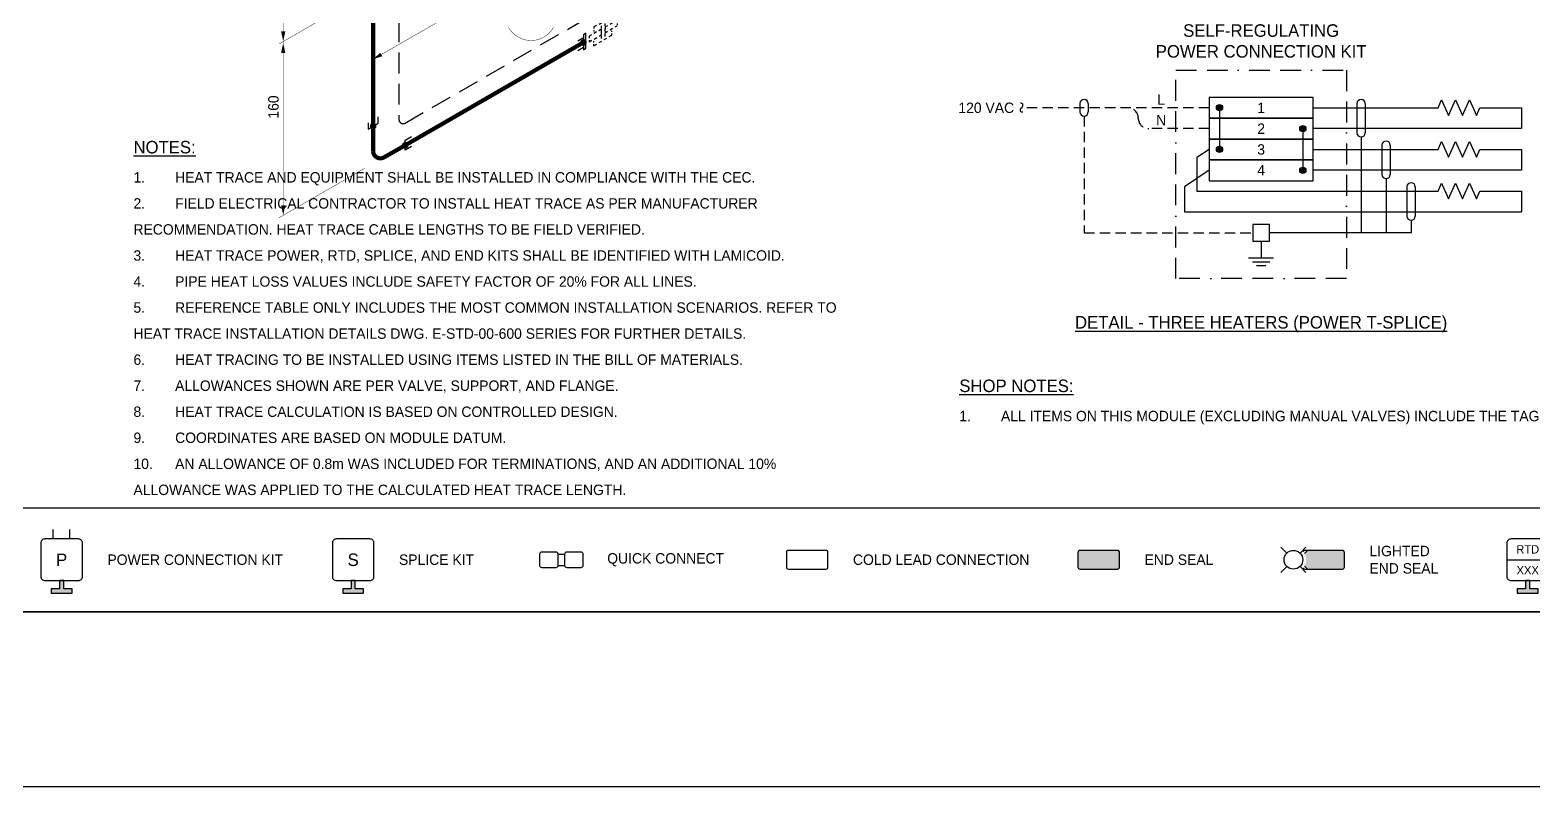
# Model space of a CAD drawing. Extents: x 0 to 844, y -42 to 494.
# Drawn here: x 182.4 to 543.3, y -42 to 139.7 of the extents above; entities that cross this region are included whole.
import ezdxf
from ezdxf.enums import TextEntityAlignment as Align

# ---------------------------------------------------------------- set-up
doc = ezdxf.new("R2010")
doc.units = 0
doc.header["$LTSCALE"] = 10
doc.header["$MEASUREMENT"] = 0
for name, pattern in [('BORDER', [1.75, 0.5, -0.25, 0.5, -0.25, 0, -0.25]), ('DASHED', [0.75, 0.5, -0.25]), ('HIDDEN', [0.375, 0.25, -0.125])]:
    doc.linetypes.add(name, pattern=pattern)
doc.layers.get('Defpoints').update_dxf_attribs({"color": 9})
for name, color, linetype in [('DIMENSION', 2, 'Continuous'), ('E1', 1, 'Continuous'), ('EQUIP ENCL', 7, 'BORDER'), ('FWIRE-1', 1, 'HIDDEN'), ('HEAT_TRACE', 3, 'DASHED'), ('PIPE', 7, 'Continuous'), ('SYMBOL-3', 3, 'Continuous'), ('TABLE-1', 1, 'Continuous'), ('TEXT-2', 2, 'Continuous'), ('TEXT2', 40, 'Continuous'), ('TITLE', 7, 'Continuous'), ('WELDS', 7, 'Continuous'), ('Wipeout', 7, 'Continuous'), ('WIRE-1', 1, 'Continuous')]:
    doc.layers.add(name, color=color, linetype=linetype)
doc.styles.add('framdcn', font='', dxfattribs={"height": 2.4})
doc.styles.add('Scovan Elec', font='')
doc.styles.get("Standard").update_dxf_attribs({"font": ''})
doc.styles.get('framdcn').set_extended_font_data('Franklin Gothic Medium Cond')
doc.styles.get('Scovan Elec').set_extended_font_data('Franklin Gothic Medium Cond')
doc.styles.get('Standard').set_extended_font_data('Franklin Gothic Medium Cond')

# ---------------------------------------------------------------- blocks, each defined once
blk = doc.blocks.new('*U176')
at = {"layer": 'TEXT-2', "insert": (1, 3), "char_height": 2.5, "attachment_point": 7, "style": 'Scovan Elec'}
blk.add_mtext_dynamic_manual_height_columns('\\pxsm1.5;{\\H1.2x;\\LNOTES:\\P\\pi-3,l3,s*,t3;}1.^IHEAT TRACE AND EQUIPMENT SHALL BE INSTALLED IN COMPLIANCE WITH THE CEC.\\P2.^IFIELD ELECTRICAL CONTRACTOR TO INSTALL HEAT TRACE AS PER MANUFACTURER RECOMMENDATION. HEAT TRACE CABLE LENGTHS TO BE FIELD VERIFIED.\\P3.^IHEAT TRACE POWER, RTD, SPLICE, AND END KITS SHALL BE IDENTIFIED WITH LAMICOID.\\P4.^IPIPE HEAT LOSS VALUES INCLUDE SAFETY FACTOR OF 20% FOR ALL LINES.\\P5.^IREFERENCE TABLE ONLY INCLUDES THE MOST COMMON INSTALLATION SCENARIOS. REFER TO HEAT TRACE INSTALLATION DETAILS DWG. E-STD-00-600 SERIES FOR FURTHER DETAILS.\\P6.^IHEAT TRACING TO BE INSTALLED USING ITEMS LISTED IN THE BILL OF MATERIALS.\\P7.^IALLOWANCES SHOWN ARE PER VALVE, SUPPORT, AND FLANGE.\\P8.^IHEAT TRACE CALCULATION IS BASED ON CONTROLLED DESIGN.\\P9.^ICOORDINATES ARE BASED ON MODULE DATUM.\\P10.^IAN ALLOWANCE OF 0.8m WAS INCLUDED FOR TERMINATIONS, AND AN ADDITIONAL 10% ALLOWANCE WAS APPLIED TO THE CALCULATED HEAT TRACE LENGTH.', width=175, gutter_width=10, heights=[0], dxfattribs=at)
blk = doc.blocks.new('*U14')
at = {"layer": 'SYMBOL-3'}
h = blk.add_hatch(color=256, dxfattribs=at)
h.dxf.hatch_style = 1
h.paths.add_polyline_path([(434.5, 56.79, 0.414214), (434, 56.29), (434, 52.79, 0.414214), (434.5, 52.29), (443.5, 52.29, 0.414214), (444, 52.79), (444, 56.29, 0.414214), (443.5, 56.79)])
h = blk.add_hatch(color=256, dxfattribs=at)
h.dxf.hatch_style = 1
h.paths.add_polyline_path([(489.13, 56.79), (488.39, 56.05), (488.58, 55.66), (488.7, 55.29), (488.77, 54.92), (488.79, 54.54), (488.77, 54.15), (488.7, 53.78), (488.58, 53.42), (488.39, 53.02), (489.13, 52.29), (497.5, 52.29, 0.414214), (498, 52.79), (498, 56.29, 0.414214), (497.5, 56.79)])
h = blk.add_hatch(color=256, dxfattribs=at)
h.dxf.hatch_style = 1
h.paths.add_polyline_path([(190.5, 47.54), (190.5, 49.54), (189.5, 49.54), (189.5, 47.54), (187.5, 47.54), (187.5, 46.54), (192.5, 46.54), (192.5, 47.54)])
h = blk.add_hatch(color=256, dxfattribs=at)
h.dxf.hatch_style = 1
h.paths.add_polyline_path([(259.5, 47.54), (257.5, 47.54), (257.5, 46.54), (262.5, 46.54), (262.5, 47.54), (260.5, 47.54), (260.5, 49.54), (259.5, 49.54)])
h = blk.add_hatch(color=256, dxfattribs=at)
h.dxf.hatch_style = 1
h.paths.add_polyline_path([(541.5, 47.54), (539.5, 47.54), (539.5, 46.54), (544.5, 46.54), (544.5, 47.54), (542.5, 47.54), (542.5, 49.54), (541.5, 49.54)])
at = {"layer": 'Defpoints'}
for points in [[(434, 56.29), (434, 52.79, 0.414214), (434.5, 52.29), (443.5, 52.29, 0.414214), (444, 52.79), (444, 56.29, 0.414214), (443.5, 56.79), (434.5, 56.79, 0.414214)], [(488, 56.29), (488, 52.79, 0.414214), (488.5, 52.29), (497.5, 52.29, 0.414214), (498, 52.79), (498, 56.29, 0.414214), (497.5, 56.79), (488.5, 56.79, 0.414214)]]:
    blk.add_lwpolyline(points, format="xyb", close=True, dxfattribs=at)
for points in [[(189.5, 49.54), (189.5, 47.54), (187.5, 47.54), (187.5, 46.54), (192.5, 46.54), (192.5, 47.54), (190.5, 47.54), (190.5, 49.54)], [(259.5, 49.54), (259.5, 47.54), (257.5, 47.54), (257.5, 46.54), (262.5, 46.54), (262.5, 47.54), (260.5, 47.54), (260.5, 49.54)], [(541.5, 49.54), (541.5, 47.54), (539.5, 47.54), (539.5, 46.54), (544.5, 46.54), (544.5, 47.54), (542.5, 47.54), (542.5, 49.54)]]:
    blk.add_lwpolyline(points, close=True, dxfattribs=at)
at = {"layer": 'SYMBOL-3'}
for p, q in [((188, 59.81), (188, 61.81)), ((192, 59.81), (192, 61.81)), ((309.23, 55.88), (310.77, 55.88)), ((537, 54.54), (547, 54.54)), ((309.23, 53.19), (310.77, 53.19))]:
    blk.add_line(p, q, dxfattribs=at)
for points in [[(185, 58.54), (185, 50.54, 0.414214), (186, 49.54), (194, 49.54, 0.414214), (195, 50.54), (195, 58.54, 0.414214), (194, 59.54), (186, 59.54, 0.414214)], [(255, 58.54), (255, 50.54, 0.414214), (256, 49.54), (264, 49.54, 0.414214), (265, 50.54), (265, 58.54, 0.414214), (264, 59.54), (256, 59.54, 0.414214)], [(537, 58.54), (537, 50.54, 0.414214), (538, 49.54), (546, 49.54, 0.414214), (547, 50.54), (547, 58.54, 0.414214), (546, 59.54), (538, 59.54, 0.414214)], [(305.27, 52.69), (308.73, 52.69, 0.414214), (309.23, 53.19), (309.23, 55.88, 0.414214), (308.73, 56.38), (305.27, 56.38, 0.414214), (304.77, 55.88), (304.77, 53.19, 0.414214)], [(311.27, 52.69), (314.73, 52.69, 0.414214), (315.23, 53.19), (315.23, 55.88, 0.414214), (314.73, 56.38), (311.27, 56.38, 0.414214), (310.77, 55.88), (310.77, 53.19, 0.414214)], [(364, 56.29), (364, 52.79, 0.414214), (364.5, 52.29), (373.5, 52.29, 0.414214), (374, 52.79), (374, 56.29, 0.414214), (373.5, 56.79), (364.5, 56.79, 0.414214)]]:
    blk.add_lwpolyline(points, format="xyb", close=True, dxfattribs=at)
at = {"layer": 'TABLE-1'}
blk.add_lwpolyline([(0, 67.04), (843.77, 67.04)], dxfattribs=at)
at = {"layer": 'TEXT-2'}
for s, height, p in [('RTD', 2, (542, 57.04)), ('P', 3, (190, 54.54)), ('S', 3, (260, 54.54)), ('XXX', 2, (542, 52.04))]:
    blk.add_text(s, height=height, rotation=360, dxfattribs=at).set_placement(p, align=Align.MIDDLE)
at = {"layer": 'TEXT-2', "char_height": 2.5, "attachment_point": 4, "style": 'Scovan Elec'}
for s, insert in [('LIGHTED\\PEND SEAL', (504, 54.54)), ('POWER CONNECTION KIT', (201, 54.54)), ('SPLICE KIT', (271, 54.54)), ('QUICK CONNECT', (321, 54.54)), ('COLD LEAD CONNECTION', (380, 54.54)), ('END SEAL', (450, 54.54))]:
    blk.add_mtext(s, dxfattribs=dict(at, insert=insert))
blk.add_wipeout([(485.56, 57.57), (485.18, 57.53), (484.81, 57.43), (484.45, 57.29), (484.12, 57.11), (483.81, 56.88), (483.53, 56.62), (483.29, 56.32), (483.08, 56), (482.92, 55.66), (482.8, 55.29), (482.73, 54.92), (482.71, 54.54), (482.73, 54.15), (482.8, 53.78), (482.92, 53.42), (483.08, 53.07), (483.29, 52.75), (483.53, 52.45), (483.81, 52.19), (484.12, 51.97), (484.45, 51.78), (484.81, 51.64), (485.18, 51.55), (485.56, 51.5), (485.94, 51.5), (486.32, 51.55), (486.69, 51.64), (487.05, 51.78), (487.38, 51.97), (487.69, 52.19), (487.97, 52.45), (488.21, 52.75), (488.42, 53.07), (488.58, 53.42), (488.7, 53.78), (488.77, 54.15), (488.79, 54.54), (488.77, 54.92), (488.7, 55.29), (488.58, 55.66), (488.42, 56), (488.21, 56.32), (487.97, 56.62), (487.69, 56.88), (487.38, 57.11), (487.05, 57.29), (486.69, 57.43), (486.32, 57.53), (485.94, 57.57)]).dxf.layer = 'Wipeout'
at = {"layer": 'Defpoints'}
for p, q in [((489.13, 56.79), (488.39, 56.04)), ((488.39, 53.03), (489.13, 52.29))]:
    blk.add_line(p, q, dxfattribs=at)
at = {"layer": 'SYMBOL-3', "color": 2}
for p, q in [((482.74, 57.55), (484.16, 56.13)), ((488.76, 57.55), (487.34, 56.13)), ((484.16, 52.94), (482.74, 51.52)), ((487.34, 52.94), (488.76, 51.52))]:
    blk.add_line(p, q, dxfattribs=at)
blk.add_circle((485.75, 54.54), 2.25, dxfattribs=at)
blk = doc.blocks.new('ShopNotes')
at = {"layer": 'TEXT-2', "insert": (1, 3), "char_height": 2.5, "attachment_point": 7, "style": 'Scovan Elec'}
blk.add_mtext_dynamic_manual_height_columns('\\pxsm1.5;{\\H1.2x;\\LSHOP NOTES:\\P\\pi-3,l3,s*,t3;}1.^IALL ITEMS ON THIS MODULE (EXCLUDING MANUAL VALVES) INCLUDE THE TAG PREFIX XXXX.', width=175, gutter_width=10, heights=[0], dxfattribs=at)
blk = doc.blocks.new('block48')
at = {"layer": 'PIPE', "linetype": 'ByBlock', "const_width": 1, "flags": 128}
blk.add_lwpolyline([(0, -44.9), (0, 0)], dxfattribs=at)
at = {"flags": 1}
for tag in ['Tag', 'UCI', 'Pipe Ref', 'Description', 'Key']:
    blk.add_attdef(tag, (0, 0), '', height=1, dxfattribs=at)
blk = doc.blocks.new('block49')
at = {"layer": 'PIPE', "linetype": 'ByBlock', "flags": 128}
for points in [[(-0.53, 6.7), (-0.53, 8.2)], [(-2.93, 6.8), (-2.93, 5.3)], [(-2.93, 5.3), (-0.53, 6.7)], [(5.97, 2.6), (7.47, 3.5)], [(5.97, 0.2), (5.97, 2.6)], [(7.47, 1.1), (5.97, 0.2)]]:
    blk.add_lwpolyline(points, dxfattribs=at)
at = {"layer": 'PIPE', "linetype": 'ByBlock', "const_width": 1, "flags": 128}
for points in [[(-1.73, 0), (-1.73, 6)], [(0.87, -1.5), (0.59, -1.63), (0.3, -1.71), (0, -1.73), (-0.3, -1.71), (-0.59, -1.63), (-0.87, -1.5), (-1.11, -1.33), (-1.33, -1.11), (-1.5, -0.87), (-1.63, -0.59), (-1.71, -0.3), (-1.73, 0)], [(5.97, 1.4), (0.87, -1.5)]]:
    blk.add_lwpolyline(points, dxfattribs=at)
at = {"flags": 1}
for tag in ['Tag', 'UCI', 'Pipe Ref', 'Description', 'Key']:
    blk.add_attdef(tag, (0, 0), '', height=1, dxfattribs=at)
blk = doc.blocks.new('block50')
at = {"layer": 'PIPE', "linetype": 'ByBlock', "const_width": 1, "flags": 128}
blk.add_lwpolyline([(42.8, 24.7), (0, 0)], dxfattribs=at)
at = {"flags": 1}
for tag in ['Tag', 'UCI', 'Pipe Ref', 'Description', 'Key']:
    blk.add_attdef(tag, (0, 0), '', height=1, dxfattribs=at)
blk = doc.blocks.new('block51')
at = {"layer": 'PIPE', "linetype": 'ByBlock', "flags": 128}
for points in [[(0, 1.1), (-1.4, 0.3)], [(0.6, 2.2), (0, 1.8)], [(0, 1.8), (0, 0)], [(0, 0), (0, -1.8)], [(0.6, -1.4), (0.6, 2.2)], [(0, -1.2), (-1.4, -2)], [(0, -1.8), (0.6, -1.4)]]:
    blk.add_lwpolyline(points, dxfattribs=at)
at = {"flags": 1}
for tag in ['Tag', 'UCI', 'Pipe Ref', 'Description', 'Key']:
    blk.add_attdef(tag, (0, 0), '', height=1, dxfattribs=at)
blk = doc.blocks.new('block52')
at = {"layer": 'PIPE', "flags": 128}
for points in [[(1.2, 3.7), (1.8, 4)], [(2.4, 4.3), (3, 4.7)], [(2.9, 3.3), (2.9, 3.9)], [(3.6, 5), (4.2, 5.4)], [(3.8, 3.8), (3.8, 4.4)], [(4.4, 3.9), (3.8, 3.6)], [(4.8, 5.7), (5.4, 6)], [(5.6, 4.6), (5, 4.2)], [(5.4, 6), (5.4, 5.6)], [(5.4, 5.3), (5.4, 5)], [(6.8, 5.3), (6.2, 4.9)], [(6.2, 3.6), (6.7, 3.9)], [(6.8, 4.9), (6.8, 5.3)], [(6.8, 4), (6.8, 4.4)], [(0.5, 1.7), (0, 1.4)], [(0, 1.4), (0, 0.9)], [(0, 0.4), (0, 0)], [(0, 0), (0.6, 0.4)], [(1.1, 3.6), (1.1, 3.2)], [(1.1, 2.8), (1.1, 2.5)], [(1.7, 2.4), (1.1, 2)], [(1.1, -0.1), (1.1, 0.2)], [(1.2, 0.7), (1.8, 1.1)], [(2.9, 3.1), (2.3, 2.7)], [(2.4, 1.4), (2.9, 1.7)], [(2.4, -0.1), (3, 0.2)], [(2.9, 2.7), (2.9, 3.1)], [(2.9, 2.1), (2.9, 2.7)], [(2.9, 1.7), (2.9, 2.2)], [(2.9, 0.8), (2.9, 1.5)], [(3.6, 0.6), (4.2, 0.9)], [(3.8, 3.6), (3.8, 3.1)], [(3.8, 2.6), (3.8, 3.2)], [(3.8, 2.6), (3.8, 2.2)], [(3.8, 2.2), (4.4, 2.6)], [(3.8, 1.3), (3.8, 2)], [(4.8, 1.3), (5.4, 1.6)], [(5, 2.9), (5.6, 3.3)], [(5.4, 2.4), (5.4, 2.7)], [(5.4, 1.6), (5.4, 2)], [(1.1, -0.9), (1.1, -0.5)], [(1.1, -0.9), (1.8, -0.5)]]:
    blk.add_lwpolyline(points, dxfattribs=at)
at = {"flags": 1}
for tag in ['Tag', 'UCI', 'Pipe Ref', 'Description', 'Key']:
    blk.add_attdef(tag, (0, 0), '', height=1, dxfattribs=at)
blk = doc.blocks.new('block107')
at = {"layer": 'WELDS'}
h = blk.add_hatch(color=256, dxfattribs=at)
edge = h.paths.add_edge_path(flags=0)
edge.add_arc((0, 0), 0.8, 0, 360)
at = {"flags": 1}
for tag in ['Tag', 'UCI', 'Pipe Ref', 'Description', 'Key']:
    blk.add_attdef(tag, (0, 0), '', height=1, dxfattribs=at)
blk = doc.blocks.new('block108')
at = {"layer": 'WELDS'}
h = blk.add_hatch(color=256, dxfattribs=at)
edge = h.paths.add_edge_path(flags=0)
edge.add_arc((0, 0), 0.8, 0, 360)
at = {"flags": 1}
for tag in ['Tag', 'UCI', 'Pipe Ref', 'Description', 'Key']:
    blk.add_attdef(tag, (0, 0), '', height=1, dxfattribs=at)
blk = doc.blocks.new('block109')
at = {"layer": 'WELDS'}
h = blk.add_hatch(color=256, dxfattribs=at)
edge = h.paths.add_edge_path(flags=0)
edge.add_arc((0, 0), 0.8, 0, 360)
at = {"flags": 1}
for tag in ['Tag', 'UCI', 'Pipe Ref', 'Description', 'Key']:
    blk.add_attdef(tag, (0, 0), '', height=1, dxfattribs=at)
blk = doc.blocks.new('*U33')
blk.add_lwpolyline([(-12.5, 2.5), (-12.5, -2.5), (12.5, -2.5), (12.5, 2.5)], close=True)
at = {"color": 2}
blk.add_attdef('TAG1', text='', height=2.5, dxfattribs=at).set_placement((0, 0), align=Align.MIDDLE)
blk = doc.blocks.new('*U30')
at = {"linetype": 'Continuous'}
blk.add_lwpolyline([(-5, 0), (-4.17, 1.87), (-2.5, -1.88), (-0.83, 1.87), (0.83, -1.88), (2.5, 1.87), (4.17, -1.88), (5, 0)], dxfattribs=at)
at = {"color": 2}
for tag in ['TAG2', 'TAG3']:
    blk.add_attdef(tag, text='', height=2.5, dxfattribs=at).set_placement((0, 4.25), align=Align.CENTER)
at = {"color": 2, "lineweight": 30, "flags": 104}
blk.add_attdef('TAG1', text='', height=2.5, dxfattribs=at).set_placement((3.67, 5.9), align=Align.BOTTOM_CENTER)
blk = doc.blocks.new('*U31')
blk.add_lwpolyline([(-2, 2), (-2, -2), (2, -2), (2, 2)], close=True)
at = {"color": 2}
blk.add_attdef('TAG1', text='', height=2.5, dxfattribs=at).set_placement((0, 0), align=Align.MIDDLE)
blk = doc.blocks.new('S-Ground')
for p, q in [((-3, 0), (3, 0)), ((-2.05, -0.95), (2.05, -0.95)), ((-1.11, -1.89), (1.11, -1.89))]:
    blk.add_line(p, q)
blk = doc.blocks.new('*U32')
for p, q in [((-1, 6), (-1, -1)), ((1, 6), (1, -1))]:
    blk.add_line(p, q)
for centre, start, end in [((0, 6), 0, 180), ((0, -1), 180, 0)]:
    blk.add_arc(centre, 1, start, end)
blk = doc.blocks.new('*U34')
blk.add_open_spline([(0.3, -1.07), (0.22, -1.08), (0.05, -1.09), (-0.2, -0.97), (-0.31, -0.73), (-0.32, -0.46), (-0.12, -0.14), (0.12, 0.14), (0.32, 0.46), (0.31, 0.73), (0.2, 0.97), (-0.05, 1.09), (-0.22, 1.08), (-0.3, 1.07)], degree=3, knots=[0, 0, 0, 0, 0.23778, 0.504219, 0.769947, 1.007727, 1.273929, 1.868857, 2.135059, 2.372839, 2.638567, 2.905005, 3.142785, 3.142785, 3.142785, 3.142785])
blk = doc.blocks.new('*U29')
for p, q in [((-1, 1), (-1, -1)), ((1, 1), (1, -1))]:
    blk.add_line(p, q)
for centre, start, end in [((0, 1), 0, 180), ((0, -1), 180, 0)]:
    blk.add_arc(centre, 1, start, end)
blk = doc.blocks.new('*U169')
at = {"linetype": 'Continuous'}
blk.add_lwpolyline([(-0.75, 0, -1), (0.75, 0, -1), (-0.75, 0, -1), (0.5, 0, -1), (-0.5, 0, -1), (0.25, 0, -1), (-0.25, 0, -1), (0, 0, 1), (0.25, 0)], format="xyb", dxfattribs=at)

msp = doc.modelspace()

# ---------------------------------------------------------------- hatches: boundary and pattern name
at = {"layer": 'DIMENSION'}
for points in [[(243.2, 136.92), (242.7, 139.32), (243.7, 139.32)], [(243.2, 136.59), (243.7, 134.19), (242.7, 134.19)], [(264.7, 132.6), (266.5, 134.2), (267, 133.4)], [(243.2, 95.2), (242.7, 97.6), (243.7, 97.6)]]:
    msp.add_hatch(color=256, dxfattribs=at).paths.add_polyline_path(points)

# ---------------------------------------------------------------- linework, layer by layer
at = {"layer": 'DIMENSION', "linetype": 'ByBlock', "const_width": 0.1, "flags": 128}
for points in [[(243.2, 170.8), (243.2, 95.2)], [(315.9, 162), (264.7, 132.6)], [(262.8, 148.22), (242.2, 136.32)], [(264.8, 131.4), (264.8, 133.8)], [(262.8, 106.5), (242.2, 94.6)]]:
    msp.add_lwpolyline(points, dxfattribs=at)
at = {"layer": 'E1'}
for points in [[(465.5, 111), (462.58, 109.04), (462.58, 101), (520.5, 101)], [(465.5, 106), (459.58, 102), (459.58, 96), (540.5, 96)]]:
    msp.add_lwpolyline(points, dxfattribs=at)
at = {"layer": 'EQUIP ENCL'}
msp.add_lwpolyline([(457.5, 130), (498.5, 130), (498.5, 80), (457.5, 80)], close=True, dxfattribs=at)
at = {"layer": 'FWIRE-1'}
for p, q in [((465.5, 121), (420.5, 121)), ((435.5, 119), (435.5, 91)), ((465.5, 116), (451, 116)), ((435.5, 91), (476, 91))]:
    msp.add_line(p, q, dxfattribs=at)
for centre, start, end in [((446, 118.5), 0, 90), ((451, 118.5), 180, 270)]:
    msp.add_arc(centre, 2.5, start, end, dxfattribs=at)
at = {"layer": 'HEAT_TRACE'}
for p, q in [((272.5, 117.33), (422.85, 204.13)), ((271, 149.25), (271, 118.19))]:
    msp.add_line(p, q, dxfattribs=at)
msp.add_arc((272, 118.19), 1, 180, 300, dxfattribs=at)
at = {"layer": 'TEXT2', "linetype": 'ByBlock', "const_width": 0.1, "flags": 128}
msp.add_lwpolyline([(308.11, 140.28), (307.49, 139.38), (306.72, 138.61), (305.82, 137.99), (304.84, 137.53), (303.79, 137.24), (302.7, 137.15), (301.61, 137.24), (300.56, 137.53), (299.57, 137.99), (298.68, 138.61), (297.91, 139.38), (297.29, 140.28)], dxfattribs=at)
at = {"layer": 'TITLE'}
for points in [[(0, 494.34), (843.77, 494.34), (843.77, 0), (0, 0)], [(0, 0), (843.77, 0), (843.77, -42.04), (0, -42.04)]]:
    msp.add_lwpolyline(points, close=True, dxfattribs=at)
at = {"layer": 'WIRE-1'}
for p, q in [((468, 121), (468, 111)), ((490.5, 121), (520.5, 121)), ((530.5, 121), (540.5, 121)), ((540.5, 121), (540.5, 116)), ((488, 116), (488, 106)), ((540.5, 116), (490.5, 116)), ((502, 114), (502, 91)), ((490.5, 111), (520.5, 111)), ((530.5, 111), (540.5, 111)), ((540.5, 111), (540.5, 106)), ((540.5, 106), (490.5, 106)), ((508, 104), (508, 91)), ((530.5, 101), (540.5, 101)), ((540.5, 101), (540.5, 96)), ((514, 94), (514, 91)), ((514, 91), (480, 91)), ((478, 89), (478, 85))]:
    msp.add_line(p, q, dxfattribs=at)

# ---------------------------------------------------------------- block references
msp.add_blockref('ShopNotes', (404.53, 42))
at = {"layer": 'PIPE'}
for name, p in [('block48', (264.8, 161.5)), ('block52', (316.7, 136.8)), ('block50', (272.5, 112)), ('block51', (315.3, 136.7)), ('block49', (266.53, 110.6))]:
    msp.add_blockref(name, p, dxfattribs=at)
at = {"layer": 'TEXT-2'}
msp.add_blockref('*U176', (206.25, 25), dxfattribs=at)
at = {"layer": 'WELDS'}
for name, p in [('block109', (315.3, 136.7)), ('block107', (264.8, 116.6)), ('block108', (272.5, 112))]:
    msp.add_blockref(name, p, dxfattribs=at)
at = {"layer": 'WIRE-1'}
for name, p in [('*U29', (435.5, 121)), ('*U32', (502, 116)), ('*U30', (525.5, 121)), ('*U34', (420.5, 121)), ('*U169', (468, 121)), ('*U169', (488, 116)), ('*U32', (508, 106)), ('*U30', (525.5, 111)), ('*U169', (468, 111)), ('*U169', (488, 106)), ('*U32', (514, 96)), ('*U30', (525.5, 101)), ('*U31', (478, 91)), ('S-Ground', (478, 85))]:
    msp.add_blockref(name, p, dxfattribs=at)
for p, values in [((478, 121), {'TAG1': '1'}), ((478, 116), {'TAG1': '2'}), ((478, 111), {'TAG1': '3'}), ((478, 106), {'TAG1': '4'})]:
    msp.add_blockref('*U33', p, dxfattribs=at).add_auto_attribs(values)

# ---------------------------------------------------------------- texts
at = {"layer": 'DIMENSION', "style": 'framdcn'}
msp.add_text('160', height=2.5, rotation=90, dxfattribs=at).set_placement((242.1, 118.4))
at = {"layer": 'TEXT-2', "style": 'framdcn'}
for s, p in [('L', (454, 123)), ('120 VAC', (412, 121)), ('N', (454, 118))]:
    msp.add_text(s, height=2.5, dxfattribs=at).set_placement(p, align=Align.MIDDLE)
at = {"layer": 'TEXT-2', "char_height": 3, "style": 'Scovan Elec'}
for s, insert, attachment_point in [('SELF-REGULATING\\PPOWER CONNECTION KIT', (478, 133), 8), ('{\\LDETAIL - THREE HEATERS (POWER T-SPLICE)}', (478, 71), 2)]:
    msp.add_mtext(s, dxfattribs=dict(at, insert=insert, attachment_point=attachment_point))

# ---------------------------------------------------------------- next in the draw order: block references
msp.add_blockref('*U14', (0, -42.04))

doc.saveas('drawing.dxf')
